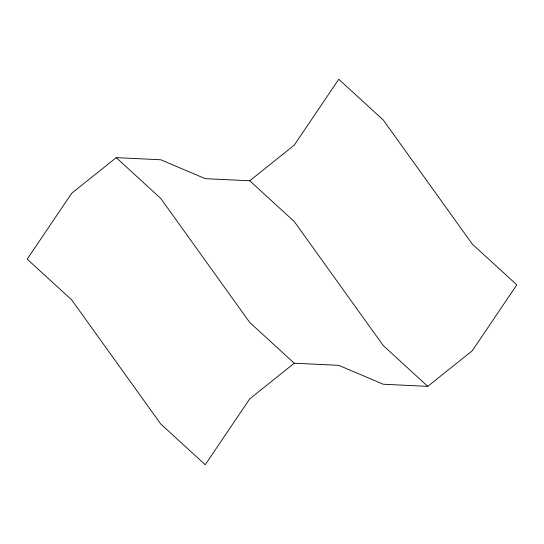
<?xml version="1.0" encoding="UTF-8"?>
<svg xmlns="http://www.w3.org/2000/svg" width="544" height="544" viewBox="0 0 544 544"><rect width="100%" height="100%" fill="white"/><g stroke="black" fill="none" stroke-linecap="round" stroke-linejoin="round"><path stroke-width="0.82" d="M116.219 157.651L71.706 193.27L27.2 259.148L71.706 299.9L160.725 423.98L205.238 464.726L249.744 398.847L294.256 363.229L338.762 365.337L383.275 384.241L427.781 386.349L472.294 350.73L516.8 284.852L472.294 244.1L383.275 120.02L338.762 79.274L294.256 145.153L249.744 180.771L205.238 178.663L160.725 159.759L116.219 157.651L160.725 198.404L249.744 322.476L294.256 363.229M249.744 180.771L294.256 221.524L383.275 345.596L427.781 386.349"/></g></svg>
